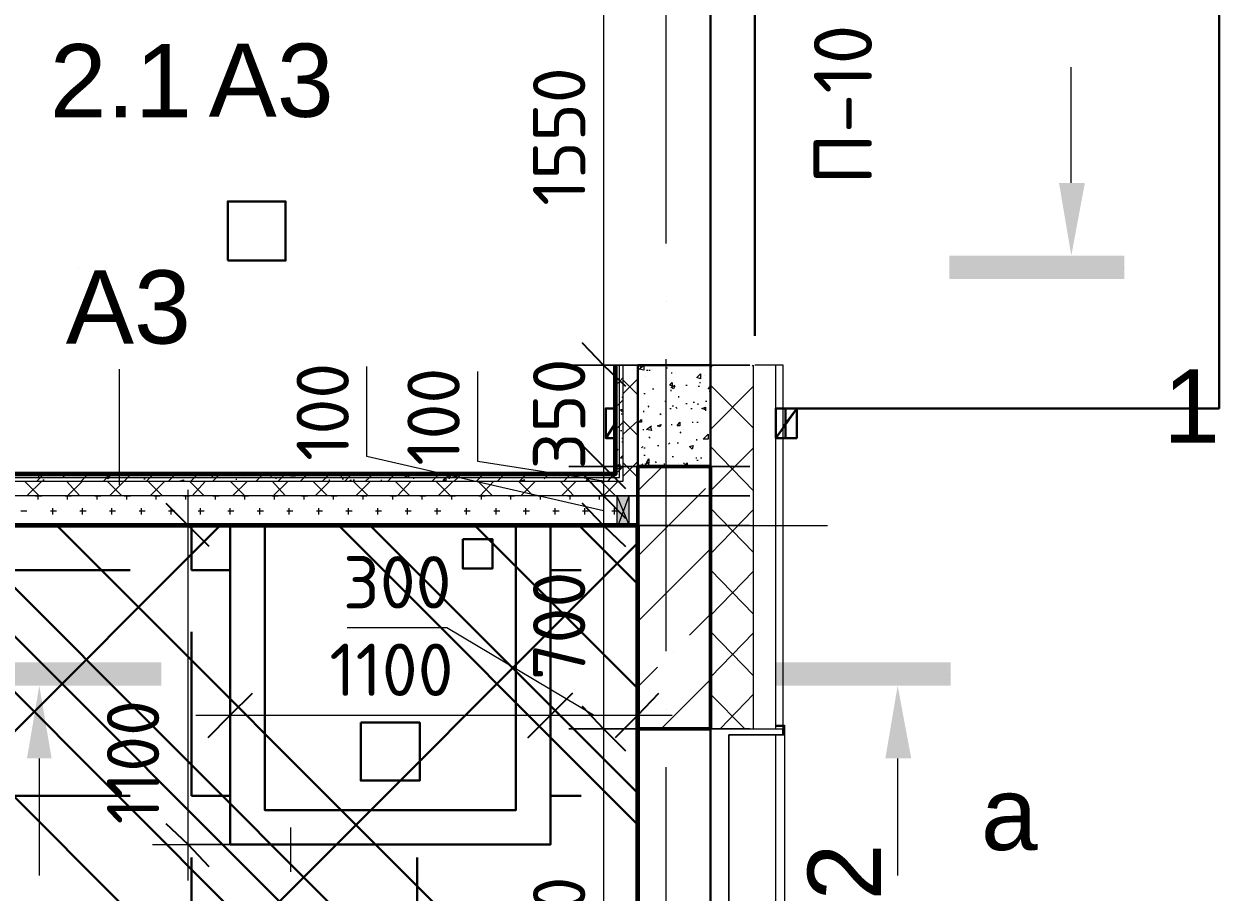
# Model space of a CAD drawing. Header units: millimetres. Extents: x -84737 to 172119, y -43083 to 59399.
# Drawn here: x 53698 to 57806, y 51617 to 54600 of the extents above; entities that cross this region are included whole.
import ezdxf

# ---------------------------------------------------------------- set-up
doc = ezdxf.new("R2010")
doc.units = ezdxf.units.MM
for name, color, linetype, lineweight in [('10) Плитка КР-3 300х300', 40, 'Continuous', 30), ('14) Плитка стены СТ-5.1', 3, 'Continuous', 60), ('19) Краска ПТ-5 потолок', 161, 'Continuous', 30), ('22) Шпакл. баз. фин. Потолок', 102, 'Continuous', 30)]:
    doc.layers.add(name, color=color, linetype=linetype, lineweight=lineweight)
for name, color, linetype in [('PDF _Марки', 7, 'Continuous'), ('PDF _Несущие колонны', 7, 'Continuous'), ('PDF _Обобщенные модели', 7, 'Continuous'), ('PDF _Обозначения', 7, 'Continuous'), ('PDF _Окна', 7, 'Continuous'), ('PDF _Оси', 7, 'Continuous'), ('PDF _Перекрытия', 7, 'Continuous'), ('PDF _Размеры-100', 7, 'Continuous'), ('PDF _Стены', 7, 'Continuous'), ('PDF _Текст', 7, 'Continuous'), ('PDF _Элементы узлов', 7, 'Continuous')]:
    doc.layers.add(name, color=color, linetype=linetype)
doc.styles.add('PDF GOSTCommon', font='arial.ttf')
doc.styles.add('PDF ISOCPEUR', font='isocpeur.ttf')

msp = doc.modelspace()

# ---------------------------------------------------------------- hatches: boundary and pattern name
at = {"layer": '10) Плитка КР-3 300х300'}
h = msp.add_hatch(dxfattribs=at)
h.set_pattern_fill('ANGLE', color=256, scale=111)
h.set_pattern_definition([(0, (0, 0), (0, 775.335), [563.88, -211.455]), (90, (0, 0), (-775.335, 5e-14), [563.88, -211.455])])
h.paths.add_polyline_path([(47206.2, 50679.7), (44755.2, 50679.7), (44755.2, 45879.3), (46926.8, 45879.3), (46926.8, 46057.1), (47206.2, 46057.1)])
h.paths.add_polyline_path([(47206.2, 52876.7), (45305.5, 52876.7), (45305.5, 50798.3), (47206.2, 50798.3)])
h.paths.add_polyline_path([(50948.3, 52876.7), (47206.2, 52876.7), (47206.2, 51479.8), (50948.3, 51479.8)])
h.paths.add_polyline_path([(47544.8, 52978.3), (45305.5, 52978.3), (45305.5, 52876.7), (47544.8, 52876.7)])
h.paths.add_polyline_path([(52345.3, 55179.6), (50948.3, 55179.6), (50948.3, 45879.3), (52345.3, 45879.3)])
h.paths.add_polyline_path([(55905.4, 56678.2), (53695.7, 56678.2), (53695.7, 56504.6), (52197.1, 56504.6), (52197.1, 56678.2), (50948.3, 56678.2), (50948.3, 55179.6), (55808, 55179.6), (55808, 55327.8), (55905.4, 55327.8)])
h.paths.add_polyline_path([(55808, 52876.7), (55507.5, 52876.7), (55507.5, 51780.4), (54406.8, 51780.4), (54406.8, 52876.7), (54262.9, 52876.7), (53145.3, 52876.7), (53145.3, 51678.8), (52446.9, 51678.8), (52446.9, 50679.7), (52548.5, 50679.7), (52548.5, 49879.7), (55808, 49879.7)])
at = {"layer": '19) Краска ПТ-5 потолок'}
h = msp.add_hatch(dxfattribs=at)
h.set_pattern_fill('ANSI34', color=256, scale=80, angle=90)
h.paths.add_polyline_path([(52548.5, 49879.7), (55808, 49879.7), (55808, 52876.7), (53145.3, 52876.7), (53145.3, 51678.8), (52446.9, 51678.8), (52446.9, 50679.7), (52548.5, 50679.7)])
at = {"layer": '22) Шпакл. баз. фин. Потолок'}
h = msp.add_hatch(dxfattribs=at)
h.set_pattern_fill('ANSI37', color=256, scale=333)
h.paths.add_polyline_path([(52548.5, 49879.7), (55808, 49879.7), (55808, 52876.7), (53145.3, 52876.7), (53145.3, 51678.8), (52446.9, 51678.8), (52446.9, 50679.7), (52548.5, 50679.7)])

# ---------------------------------------------------------------- linework, layer by layer
at = {"layer": '10) Плитка КР-3 300х300'}
msp.add_lwpolyline([(52548.5, 49879.7), (52548.5, 50679.7), (52446.9, 50679.7), (52446.9, 51678.8), (53145.3, 51678.8), (53145.3, 52876.7), (54262.9, 52876.7), (54406.8, 52876.7), (54406.8, 51780.4), (55507.5, 51780.4), (55507.5, 52876.7), (55808, 52876.7), (55808, 49879.7)], close=True, dxfattribs=at)
at = {"layer": '14) Плитка стены СТ-5.1'}
msp.add_lwpolyline([(52523.1, 53482.1), (52523.1, 53384.7), (53221.5, 53384.7), (53221.5, 53054.5), (55731.8, 53054.5), (55731.8, 53427.1)], dxfattribs=at)
msp.add_lwpolyline([(52548.5, 49879.7), (55808, 49879.7), (55808, 52876.7), (53145.3, 52876.7), (53145.3, 51678.8), (52446.9, 51678.8), (52446.9, 50679.7), (52548.5, 50679.7)], close=True, dxfattribs=at)
at = {"layer": 'PDF _Марки', "lineweight": 9}
for points in [[(54025.8, 53016.4), (54025.8, 53414.4)], [(54614.3, 51839.6), (54614.3, 51687.2)]]:
    msp.add_lwpolyline(points, dxfattribs=at)
at = {"layer": 'PDF _Несущие колонны', "lineweight": 9}
for points in [[(55808, 52995.3), (55892.7, 53079.9)], [(55808, 52770.9), (56040.8, 53003.7)], [(55808, 52546.6), (56057.8, 52796.3)], [(55985.8, 52500), (56057.8, 52572)], [(55930.8, 52445), (55930.8, 52445)], [(55808, 52322.2), (55875.7, 52389.9)], [(55888.4, 52178.3), (56057.8, 52347.6)]]:
    msp.add_lwpolyline(points, dxfattribs=at)
at = {"layer": 'PDF _Несущие колонны', "lineweight": 50}
msp.add_lwpolyline([(56057.8, 52178.3), (56057.8, 53079.9), (55808, 53079.9), (55808, 52178.3)], close=True, dxfattribs=at)
at = {"layer": 'PDF _Обобщенные модели', "lineweight": 30}
for points in [[(55698, 53278.9), (55731.8, 53278.9)], [(56354.1, 53177.3), (56282.1, 53177.3), (56282.1, 53278.9), (56354.1, 53278.9)], [(56316, 53177.3), (56316, 53278.9)], [(56354.1, 53177.3), (56307.5, 53177.3)]]:
    msp.add_lwpolyline(points, close=True, dxfattribs=at)
for points in [[(55698, 53177.3), (55731.8, 53177.3), (55698, 53177.3), (55698, 53278.9), (55698, 53177.3), (55731.8, 53228.1)], [(56282.1, 53177.3), (56354.1, 53278.9), (56307.5, 53278.9), (56354.1, 53278.9), (56354.1, 53177.3), (56354.1, 53278.9), (56307.5, 53215.4)]]:
    msp.add_lwpolyline(points, dxfattribs=at)
at = {"layer": 'PDF _Обозначения', "lineweight": 9}
for points in [[(57298.1, 54053.6), (57298.1, 54451.5)], [(53886.1, 53761.5), (53886.1, 53761.5)], [(57475.9, 53761.5), (57475.9, 53761.5)], [(56879, 52364.5), (56879, 52364.5)], [(53750.7, 52076.7), (53750.7, 51674.5)], [(56701.2, 52076.7), (56701.2, 51674.5)]]:
    msp.add_lwpolyline(points, dxfattribs=at)
at = {"layer": 'PDF _Обозначения', "transparency": 33554559}
for points in [[(57298.1, 53803.8), (57255.8, 54053.6), (57344.7, 54053.6)], [(56879, 53723.4), (57480.1, 53723.4), (56879, 53803.8)], [(57480.1, 53723.4), (56879, 53803.8), (57480.1, 53803.8)], [(54169.8, 52406.9), (53572.9, 52406.9), (54169.8, 52326.4)], [(53572.9, 52406.9), (54169.8, 52326.4), (53572.9, 52326.4)], [(56282.1, 52406.9), (56883.2, 52406.9), (56282.1, 52326.4)], [(56883.2, 52406.9), (56282.1, 52326.4), (56883.2, 52326.4)], [(53750.7, 52326.4), (53793, 52076.7), (53708.4, 52076.7)], [(56701.2, 52326.4), (56658.9, 52076.7), (56747.8, 52076.7)]]:
    msp.add_solid(points, dxfattribs=at)
at = {"layer": 'PDF _Окна', "lineweight": 18}
for points in [[(56311.8, 52157.1), (56311.8, 52186.7), (56282.1, 52186.7), (56282.1, 52191), (56311.8, 52191), (56311.8, 52157.1), (56121.3, 52157.1), (56121.3, 50997.2), (56311.8, 50997.2), (56311.8, 50967.6), (56282.1, 50967.6), (56311.8, 50967.6), (56311.8, 50997.2)], [(56282.1, 50997.2), (56121.3, 50997.2), (56121.3, 52157.1), (56282.1, 52157.1)]]:
    msp.add_lwpolyline(points, dxfattribs=at)
msp.add_lwpolyline([(56282.1, 52157.1), (56311.8, 52157.1), (56311.8, 50997.2), (56282.1, 50997.2)], close=True, dxfattribs=at)
at = {"layer": 'PDF _Окна', "transparency": 33554559}
for points in [[(55778.4, 52978.3), (55736.1, 52978.3), (55778.4, 52876.7)], [(55736.1, 52978.3), (55778.4, 52876.7), (55736.1, 52876.7)]]:
    msp.add_solid(points, dxfattribs=at)
at = {"layer": 'PDF _Оси', "lineweight": 9}
for points in [[(55905.4, 53846.1), (55905.4, 54845.2)], [(55905.4, 53647.2), (55905.4, 53647.2)], [(55905.4, 52445), (55905.4, 53448.2)], [(53708.4, 52876.7), (53708.4, 52876.7)], [(53907.3, 52876.7), (54906.3, 52876.7)], [(55105.3, 52876.7), (55105.3, 52876.7)], [(55308.5, 52876.7), (56459.9, 52876.7)], [(55905.4, 52246), (55905.4, 52246)], [(55905.4, 51048), (55905.4, 52047)]]:
    msp.add_lwpolyline(points, dxfattribs=at)
at = {"layer": 'PDF _Перекрытия', "lineweight": 30}
for points in [[(56354.1, 53278.9), (57806.1, 53278.9), (57806.1, 56826.3), (56307.5, 56826.3)], [(56057.8, 54976.4), (56057.8, 53427.1)]]:
    msp.add_lwpolyline(points, dxfattribs=at)
for points in [[(54398.4, 53786.9), (54597.3, 53786.9), (54597.3, 53990.1), (54398.4, 53990.1)], [(55206.9, 52830.2), (55308.5, 52830.2), (55308.5, 52728.6), (55206.9, 52728.6)], [(54855.5, 52199.4), (55058.7, 52199.4), (55058.7, 52000.5), (54855.5, 52000.5)]]:
    msp.add_lwpolyline(points, close=True, dxfattribs=at)
at = {"layer": 'PDF _Размеры-100', "lineweight": 9}
for points in [[(55689.5, 56796.7), (55689.5, 55327.8), (55689.5, 55179.6), (55689.5, 55078), (55689.5, 54976.4), (55689.5, 53427.1), (55689.5, 53079.9), (55689.5, 52978.3), (55689.5, 52876.7), (55689.5, 52178.3), (55689.5, 50980.3), (55689.5, 49879.7), (55689.5, 49778.1), (55689.5, 49176.9)], [(55689.5, 52927.5), (54876.7, 53113.8), (54876.7, 53422.8)], [(55689.5, 53029.1), (55257.7, 53096.9), (55257.7, 53405.9)], [(54262.9, 51657.6), (54262.9, 52999.5)], [(54381.4, 52876.7), (53759.2, 52876.7), (54262.9, 52876.7)], [(54288.3, 52224.8), (55507.5, 52224.8), (55507.5, 52724.4), (55507.5, 52106.3), (55507.5, 52724.4), (55507.5, 52224.8), (55926.5, 52224.8)], [(54406.8, 52106.3), (54406.8, 52724.4), (54406.8, 52224.8)], [(55655.6, 52224.8), (55151.9, 52525.4), (54809, 52525.4)], [(55808, 52343.4), (55808, 51725.3), (55808, 52224.8)], [(54140.1, 51780.4), (54762.4, 51780.4), (54262.9, 51780.4)]]:
    msp.add_lwpolyline(points, dxfattribs=at)
at = {"layer": 'PDF _Размеры-100', "lineweight": 25}
for points in [[(55765.7, 53355.1), (55689.5, 53427.1), (55617.5, 53503.3), (55689.5, 53427.1)], [(55765.7, 53003.7), (55689.5, 53079.9), (55617.5, 53151.9), (55689.5, 53079.9)], [(55765.7, 52902.1), (55689.5, 52978.3), (55617.5, 53054.5), (55689.5, 52978.3)], [(55765.7, 52804.8), (55689.5, 52876.7), (55617.5, 52952.9), (55689.5, 52876.7)], [(55583.7, 52301), (55507.5, 52224.8), (55431.3, 52148.6), (55507.5, 52224.8)], [(55765.7, 52102.1), (55689.5, 52178.3), (55617.5, 52254.5), (55689.5, 52178.3)]]:
    msp.add_lwpolyline(points, close=True, dxfattribs=at)
at = {"layer": 'PDF _Размеры-100', "lineweight": 9}
for points in [[(55689.5, 53427.1), (56193.2, 53427.1), (55571, 53427.1), (56193.2, 53427.1)], [(55689.5, 53079.9), (56193.2, 53079.9), (55571, 53079.9), (56193.2, 53079.9)], [(55689.5, 52978.3), (56193.2, 52978.3), (55571, 52978.3), (56193.2, 52978.3)], [(55689.5, 52876.7), (56193.2, 52876.7), (55571, 52876.7), (56193.2, 52876.7)], [(55689.5, 52178.3), (56193.2, 52178.3), (55571, 52178.3), (56193.2, 52178.3)]]:
    msp.add_lwpolyline(points, close=True, dxfattribs=at)
at = {"layer": 'PDF _Размеры-100', "lineweight": 25}
for points in [[(54334.9, 52804.8), (54262.9, 52876.7), (54186.7, 52952.9)], [(54330.6, 52148.6), (54406.8, 52224.8), (54483, 52301)], [(55731.8, 52148.6), (55808, 52224.8), (55880, 52301)], [(54334.9, 51704.2), (54262.9, 51780.4), (54186.7, 51852.3)]]:
    msp.add_lwpolyline(points, dxfattribs=at)
at = {"layer": 'PDF _Стены', "lineweight": 30}
for points in [[(56210.2, 54879), (56210.2, 53528.7)], [(55507.5, 52876.7), (55507.5, 51780.4), (54406.8, 51780.4), (54406.8, 52876.7)], [(54525.4, 52876.7), (54525.4, 51898.9), (55388.9, 51898.9), (55388.9, 52876.7)], [(55808, 47978.9), (55808, 52178.3)], [(56057.8, 47978.9), (56057.8, 52178.3)], [(56307.5, 52178.3), (56307.5, 52157.1)]]:
    msp.add_lwpolyline(points, dxfattribs=at)
at = {"layer": 'PDF _Стены', "lineweight": 18}
for points in [[(55736.1, 52978.3), (53145.3, 52978.3), (53145.3, 53308.5), (52446.9, 53308.5), (52446.9, 53482.1), (52523.1, 53482.1), (52523.1, 53384.7), (53221.5, 53384.7), (53221.5, 53054.5), (55731.8, 53054.5), (55731.8, 53427.1), (55808, 53427.1)], [(52497.7, 53482.1), (52497.7, 53359.3), (53196.1, 53359.3), (53196.1, 53029.1), (55757.2, 53029.1), (55757.2, 53427.1)], [(52510.4, 53482.1), (52510.4, 53372), (53208.8, 53372), (53208.8, 53041.8), (55744.5, 53041.8), (55744.5, 53427.1)], [(56142.4, 53427.1), (56057.8, 53427.1)], [(56205.9, 52178.3), (56205.9, 53427.1)], [(56307.5, 52191), (56307.5, 53427.1), (56210.2, 53427.1)], [(56282.1, 52191), (56282.1, 53427.1)], [(55778.4, 52876.7), (55808, 52876.7), (55808, 53079.9)], [(56057.8, 53079.9), (56057.8, 52178.3), (56307.5, 52178.3), (56307.5, 52186.7)], [(55808, 52978.3), (55778.4, 52978.3)], [(52446.9, 51628), (52446.9, 51678.8), (53145.3, 51678.8), (53145.3, 52876.7), (55736.1, 52876.7)], [(56282.1, 52178.3), (56282.1, 52186.7)]]:
    msp.add_lwpolyline(points, dxfattribs=at)
at = {"layer": 'PDF _Стены', "lineweight": 30}
msp.add_lwpolyline([(56057.8, 53079.9), (56057.8, 53427.1), (55808, 53427.1), (55808, 53079.9)], close=True, dxfattribs=at)
at = {"layer": 'PDF _Стены', "lineweight": 9}
for points in [[(55829.2, 53410.1), (55812.2, 53414.4), (55829.2, 53427.1)], [(55926.5, 53367.8), (55926.5, 53355.1), (55918.1, 53359.3)], [(56023.9, 53380.5), (56011.2, 53384.7), (56023.9, 53397.4)], [(55820.7, 53240.8), (55820.7, 53232.3), (55812.2, 53232.3)], [(55888.4, 53223.9), (55884.2, 53215.4), (55875.7, 53219.6)], [(55951.9, 53232.3), (55951.9, 53219.6), (55943.5, 53219.6)], [(56049.3, 53173.1), (56032.4, 53173.1), (56049.3, 53190)], [(55998.5, 53151.9), (55994.3, 53139.2), (55985.8, 53147.7)], [(55846.1, 53092.6), (55841.9, 53079.9), (55833.4, 53088.4)], [(55846.1, 53105.3), (55846.1, 53092.6), (55837.6, 53092.6)], [(55977.3, 53092.6), (55977.3, 53079.9), (55968.9, 53084.2)]]:
    msp.add_lwpolyline(points, close=True, dxfattribs=at)
for points in [[(55824.9, 53427.1), (55820.7, 53418.6), (55812.2, 53427.1), (55816.5, 53427.1)], [(55837.6, 53410.1), (55841.9, 53410.1)], [(55846.1, 53410.1), (55850.3, 53410.1)], [(55905.4, 53418.6), (55909.6, 53418.6)], [(55956.2, 53427.1), (55956.2, 53427.1)], [(56019.7, 53414.4), (56019.7, 53414.4)], [(56057.8, 53418.6), (56066.2, 53427.1)], [(56205.9, 53422.8), (56201.7, 53427.1)], [(55731.8, 53359.3), (55744.5, 53372), (55757.2, 53384.7)], [(55757.2, 53329.7), (55808, 53380.5)], [(55808, 53325.5), (55757.2, 53376.3), (55757.2, 53380.5)], [(55833.4, 53389), (55833.4, 53389)], [(55841.9, 53401.7), (55841.9, 53401.7)], [(55922.3, 53401.7), (55926.5, 53401.7)], [(55939.2, 53397.4), (55939.2, 53397.4)], [(56019.7, 53367.8), (56023.9, 53367.8)], [(56036.6, 53393.2), (56036.6, 53393.2)], [(55731.8, 53363.6), (55731.8, 53363.6)], [(55829.2, 53329.7), (55833.4, 53329.7)], [(55858.8, 53346.6), (55863, 53346.6)], [(55935, 53355.1), (55930.8, 53346.6), (55922.3, 53350.9), (55935, 53359.3)], [(55922.3, 53338.2), (55922.3, 53342.4)], [(55973.1, 53359.3), (55977.3, 53359.3)], [(56015.4, 53355.1), (56019.7, 53355.1)], [(56057.8, 53346.6), (56049.3, 53346.6), (56057.8, 53355.1), (56057.8, 53350.9)], [(56053.5, 53338.2), (56057.8, 53338.2)], [(56205.9, 53211.2), (56057.8, 53359.3)], [(56057.8, 53206.9), (56205.9, 53355.1)], [(55731.8, 53283.1), (55744.5, 53295.8), (55757.2, 53308.5)], [(55736.1, 53291.6), (55740.3, 53291.6)], [(55753, 53317), (55757.2, 53321.2)], [(55808, 53308.5), (55808, 53308.5)], [(55841.9, 53300.1), (55841.9, 53300.1)], [(55841.9, 53287.4), (55846.1, 53283.1)], [(55901.1, 53304.3), (55905.4, 53304.3)], [(55926.5, 53287.4), (55930.8, 53287.4)], [(55947.7, 53321.2), (55947.7, 53317)], [(55973.1, 53295.8), (55977.3, 53295.8)], [(55998.5, 53300.1), (56002.7, 53300.1)], [(56015.4, 53291.6), (56015.4, 53295.8)], [(56040.8, 53304.3), (56045.1, 53304.3)], [(55736.1, 53249.3), (55731.8, 53249.3), (55736.1, 53253.5), (55736.1, 53240.8), (55731.8, 53240.8)], [(55757.2, 53274.7), (55748.8, 53274.7), (55757.2, 53266.2)], [(55753, 53257.7), (55753, 53262)], [(55812.2, 53274.7), (55812.2, 53274.7)], [(55829.2, 53266.2), (55829.2, 53270.4)], [(55884.2, 53262), (55888.4, 53257.7)], [(55918.1, 53278.9), (55922.3, 53278.9)], [(55939.2, 53283.1), (55943.5, 53278.9)], [(55990, 53278.9), (55994.3, 53278.9)], [(56036.6, 53278.9), (56040.8, 53274.7), (56028.1, 53278.9), (56040.8, 53283.1), (56040.8, 53270.4)], [(55731.8, 53206.9), (55744.5, 53219.6), (55757.2, 53232.3)], [(55736.1, 53228.1), (55736.1, 53228.1)], [(55748.8, 53202.7), (55753, 53202.7)], [(55757.2, 53190), (55808, 53236.6)], [(55808, 53185.8), (55757.2, 53236.6)], [(55824.9, 53206.9), (55829.2, 53206.9)], [(55850.3, 53219.6), (55854.6, 53202.7), (55837.6, 53206.9), (55854.6, 53219.6)], [(55867.3, 53211.2), (55867.3, 53211.2)], [(55880, 53215.4), (55880, 53215.4)], [(55918.1, 53219.6), (55918.1, 53219.6)], [(55922.3, 53223.9), (55926.5, 53223.9)], [(55964.6, 53206.9), (55964.6, 53206.9)], [(55994.3, 53232.3), (55998.5, 53232.3)], [(56011.2, 53232.3), (56015.4, 53232.3)], [(55753, 53177.3), (55757.2, 53177.3)], [(55753, 53164.6), (55757.2, 53164.6)], [(55846.1, 53181.5), (55850.3, 53177.3)], [(55951.9, 53198.5), (55956.2, 53194.2)], [(56011.2, 53168.8), (56011.2, 53173.1)], [(55731.8, 53130.7), (55740.3, 53139.2)], [(55748.8, 53143.4), (55748.8, 53143.4)], [(55753, 53151.9), (55753, 53151.9)], [(55820.7, 53143.4), (55824.9, 53147.7)], [(55829.2, 53143.4), (55833.4, 53143.4)], [(55875.7, 53151.9), (55880, 53151.9)], [(55913.8, 53156.1), (55918.1, 53160.4)], [(55943.5, 53160.4), (55947.7, 53160.4)], [(56205.9, 52995.3), (56057.8, 53147.7)], [(56057.8, 52995.3), (56205.9, 53143.4)], [(55731.8, 53075.7), (55744.5, 53088.4), (55748.8, 53071.5), (55744.5, 53071.5), (55731.8, 53071.5)], [(55731.8, 53054.5), (55744.5, 53067.2), (55757.2, 53079.9)], [(55744.5, 53084.2), (55748.8, 53084.2)], [(55757.2, 53118), (55748.8, 53109.6), (55757.2, 53109.6)], [(55757.2, 53046.1), (55808, 53096.9)], [(55808, 53041.8), (55757.2, 53092.6)], [(55820.7, 53084.2), (55824.9, 53088.4)], [(55829.2, 53118), (55833.4, 53118)], [(55829.2, 53079.9), (55833.4, 53079.9)], [(55867.3, 53096.9), (55871.5, 53092.6)], [(55896.9, 53088.4), (55901.1, 53088.4)], [(55913.8, 53096.9), (55913.8, 53096.9)], [(55926.5, 53113.8), (55930.8, 53113.8)], [(55947.7, 53088.4), (55947.7, 53088.4)], [(55964.6, 53092.6), (55968.9, 53088.4)], [(56007, 53109.6), (56011.2, 53109.6)], [(56011.2, 53101.1), (56015.4, 53101.1)], [(56023.9, 53109.6), (56028.1, 53109.6)], [(56053.5, 53105.3), (56053.5, 53105.3)], [(53729.5, 53054.5), (53733.8, 53050.3), (53733.8, 53054.5)], [(53742.2, 53029.1), (53754.9, 53041.8), (53767.6, 53054.5)], [(53746.5, 53046.1), (53750.7, 53046.1)], [(53793, 53050.3), (53797.3, 53050.3)], [(53835.3, 53041.8), (53831.1, 53041.8), (53843.8, 53054.5)], [(53831.1, 53041.8), (53831.1, 53041.8)], [(53894.6, 53029.1), (53907.3, 53041.8), (53920, 53054.5)], [(53970.8, 53029.1), (53983.5, 53041.8), (53979.3, 53041.8), (53992, 53046.1), (53992, 53041.8), (53987.7, 53037.6), (53983.5, 53041.8)], [(53992, 53054.5), (53996.2, 53054.5)], [(53992, 52978.3), (54042.8, 53029.1), (54055.5, 53041.8), (54068.2, 53054.5)], [(54119, 53029.1), (54131.7, 53041.8), (54144.4, 53054.5)], [(54174, 53041.8), (54174, 53041.8)], [(54195.2, 53029.1), (54207.9, 53041.8), (54220.6, 53054.5)], [(54203.6, 53050.3), (54203.6, 53050.3)], [(54271.4, 53029.1), (54284.1, 53041.8), (54296.8, 53054.5)], [(54343.3, 53041.8), (54347.6, 53046.1)], [(54347.6, 53029.1), (54360.3, 53041.8), (54373, 53054.5)], [(54356, 53054.5), (54360.3, 53050.3)], [(54389.9, 53050.3), (54394.1, 53050.3)], [(54440.7, 53050.3), (54444.9, 53054.5)], [(54449.2, 53050.3), (54453.4, 53046.1)], [(54495.7, 53029.1), (54508.4, 53041.8), (54521.1, 53054.5)], [(54546.5, 53046.1), (54546.5, 53041.8)], [(54563.5, 53037.6), (54567.7, 53041.8)], [(54571.9, 53029.1), (54584.6, 53041.8), (54593.1, 53050.3)], [(54631.2, 53054.5), (54631.2, 53046.1), (54614.3, 53046.1), (54622.7, 53054.5)], [(54639.7, 53041.8), (54639.7, 53041.8)], [(54639.7, 53041.8), (54643.9, 53041.8)], [(54648.1, 53029.1), (54660.8, 53041.8), (54673.5, 53054.5)], [(54656.6, 53050.3), (54656.6, 53054.5)], [(54724.3, 53029.1), (54737, 53041.8), (54749.7, 53054.5)], [(54787.8, 53046.1), (54787.8, 53041.8)], [(54800.5, 53029.1), (54813.2, 53041.8), (54825.9, 53054.5)], [(54859.8, 53046.1), (54859.8, 53046.1)], [(54872.5, 53029.1), (54885.2, 53041.8), (54897.9, 53054.5)], [(54885.2, 53054.5), (54893.6, 53054.5), (54893.6, 53050.3)], [(54902.1, 53054.5), (54906.3, 53050.3), (54906.3, 53054.5)], [(54948.7, 53029.1), (54961.4, 53041.8), (54974.1, 53054.5)], [(55016.4, 53050.3), (55020.6, 53041.8), (55007.9, 53041.8), (55016.4, 53054.5)], [(55016.4, 53041.8), (55020.6, 53046.1)], [(55037.6, 53037.6), (55037.6, 53041.8), (55041.8, 53041.8)], [(55037.6, 53041.8), (55037.6, 53041.8)], [(55101.1, 53029.1), (55113.8, 53041.8), (55126.5, 53054.5)], [(55139.2, 53029.1), (55147.6, 53041.8), (55147.6, 53029.1), (55139.2, 53033.4)], [(55147.6, 53041.8), (55147.6, 53041.8)], [(55147.6, 53041.8), (55147.6, 53041.8)], [(55164.6, 53050.3), (55151.9, 53041.8), (55156.1, 53041.8), (55160.3, 53037.6), (55160.3, 53041.8), (55164.6, 53046.1)], [(55177.3, 53029.1), (55190, 53041.8), (55202.7, 53054.5)], [(55253.5, 53029.1), (55266.2, 53041.8), (55278.9, 53054.5)], [(55325.4, 53029.1), (55338.1, 53041.8), (55350.8, 53054.5)], [(55372, 53050.3), (55376.2, 53050.3)], [(55401.6, 53029.1), (55414.3, 53041.8), (55427, 53054.5)], [(55473.6, 53046.1), (55473.6, 53046.1)], [(55486.3, 53037.6), (55490.5, 53041.8), (55503.2, 53054.5)], [(55520.2, 53050.3), (55524.4, 53046.1)], [(55554, 53029.1), (55566.7, 53041.8), (55579.4, 53054.5)], [(55647.2, 53050.3), (55651.4, 53050.3)], [(55706.4, 53029.1), (55714.9, 53041.8), (55727.6, 53054.5)], [(53750.7, 52978.3), (53699.9, 53029.1)], [(53708.4, 52978.3), (53759.2, 53029.1)], [(53763.4, 53033.4), (53767.6, 53033.4)], [(53767.6, 53029.1), (53767.6, 53029.1)], [(53767.6, 53029.1), (53767.6, 53029.1)], [(53890.4, 52978.3), (53843.8, 53029.1)], [(53848, 52965.6), (53848, 52978.3), (53898.8, 53029.1)], [(54034.3, 52978.3), (53983.5, 53029.1)], [(54110.5, 53037.6), (54114.7, 53037.6)], [(54174, 52978.3), (54123.2, 53029.1)], [(54131.7, 52978.3), (54182.5, 53029.1)], [(54237.5, 53029.1), (54233.3, 53029.1), (54246, 53033.4), (54246, 53029.1)], [(54237.5, 53029.1), (54237.5, 53029.1)], [(54317.9, 52978.3), (54267.1, 53029.1)], [(54275.6, 52978.3), (54322.2, 53029.1)], [(54457.6, 52965.6), (54457.6, 52978.3), (54406.8, 53029.1)], [(54415.3, 52978.3), (54466.1, 53029.1)], [(54428, 53033.4), (54428, 53037.6)], [(54474.6, 53029.1), (54474.6, 53029.1)], [(54597.3, 52978.3), (54550.8, 53029.1)], [(54555, 52978.3), (54605.8, 53029.1)], [(54741.3, 52978.3), (54690.5, 53029.1)], [(54698.9, 52978.3), (54749.7, 53029.1)], [(54737, 53037.6), (54737, 53037.6)], [(54745.5, 53033.4), (54749.7, 53033.4)], [(54792.1, 53037.6), (54796.3, 53037.6)], [(54817.4, 53029.1), (54821.7, 53033.4), (54821.7, 53029.1)], [(54830.1, 53033.4), (54834.4, 53033.4)], [(54880.9, 52978.3), (54830.1, 53029.1)], [(54838.6, 52978.3), (54889.4, 53029.1)], [(54923.3, 53029.1), (54927.5, 53029.1), (54927.5, 53033.4)], [(55024.9, 52978.3), (54974.1, 53029.1)], [(54982.5, 52978.3), (55029.1, 53029.1)], [(55164.6, 52978.3), (55113.8, 53029.1)], [(55122.2, 52978.3), (55173, 53029.1)], [(55308.5, 52978.3), (55257.7, 53029.1)], [(55261.9, 53037.6), (55261.9, 53037.6)], [(55266.2, 52978.3), (55312.7, 53029.1)], [(55270.4, 53029.1), (55274.6, 53029.1)], [(55274.6, 53029.1), (55274.6, 53029.1)], [(55380.5, 53033.4), (55380.5, 53033.4)], [(55448.2, 52978.3), (55397.4, 53029.1)], [(55414.3, 53033.4), (55418.6, 53029.1), (55418.6, 53033.4), (55405.9, 53029.1), (55410.1, 53029.1)], [(55405.9, 52978.3), (55456.7, 53029.1)], [(55566.7, 52978.3), (55587.9, 52978.3), (55541.3, 53029.1)], [(55545.6, 52978.3), (55596.4, 53029.1)], [(55630.2, 53029.1), (55634.5, 53037.6)], [(55668.3, 52978.3), (55689.5, 52978.3), (55740.3, 53029.1)], [(55731.8, 52978.3), (55681, 53029.1)], [(53738, 52978.3), (53759.2, 52978.3)], [(53746.5, 52965.6), (53746.5, 52978.3)], [(53839.6, 52978.3), (53860.7, 52978.3)], [(53941.2, 52978.3), (53962.3, 52978.3)], [(53949.6, 52965.6), (53949.6, 52978.3)], [(54042.8, 52978.3), (54063.9, 52978.3)], [(54051.2, 52965.6), (54051.2, 52978.3)], [(54144.4, 52978.3), (54165.5, 52978.3)], [(54152.8, 52965.6), (54152.8, 52978.3)], [(54246, 52978.3), (54267.1, 52978.3)], [(54254.4, 52965.6), (54254.4, 52978.3)], [(54347.6, 52978.3), (54368.7, 52978.3)], [(54356, 52965.6), (54356, 52978.3)], [(54449.2, 52978.3), (54470.3, 52978.3)], [(54550.8, 52978.3), (54571.9, 52978.3)], [(54559.2, 52965.6), (54559.2, 52978.3)], [(54652.4, 52978.3), (54673.5, 52978.3)], [(54660.8, 52965.6), (54660.8, 52978.3)], [(54754, 52978.3), (54775.1, 52978.3)], [(54762.4, 52965.6), (54762.4, 52978.3)], [(54855.5, 52978.3), (54876.7, 52978.3)], [(54864, 52965.6), (54864, 52978.3)], [(54957.1, 52978.3), (54978.3, 52978.3)], [(54965.6, 52965.6), (54965.6, 52978.3)], [(55058.7, 52978.3), (55079.9, 52978.3)], [(55067.2, 52965.6), (55067.2, 52978.3)], [(55160.3, 52978.3), (55181.5, 52978.3)], [(55168.8, 52965.6), (55168.8, 52978.3)], [(55261.9, 52978.3), (55283.1, 52978.3)], [(55270.4, 52965.6), (55270.4, 52978.3)], [(55363.5, 52978.3), (55384.7, 52978.3)], [(55372, 52965.6), (55372, 52978.3)], [(55465.1, 52978.3), (55486.3, 52978.3)], [(55473.6, 52965.6), (55473.6, 52978.3)], [(55575.2, 52965.6), (55575.2, 52978.3)], [(55676.8, 52965.6), (55676.8, 52978.3)], [(55778.4, 52965.6), (55778.4, 52978.3), (55791.1, 52978.3)], [(53687.2, 52927.5), (53708.4, 52927.5)], [(53788.8, 52927.5), (53810, 52927.5)], [(53797.3, 52914.8), (53797.3, 52936)], [(53890.4, 52927.5), (53911.5, 52927.5)], [(53898.8, 52914.8), (53898.8, 52936)], [(53992, 52927.5), (54013.1, 52927.5)], [(54000.4, 52914.8), (54000.4, 52936)], [(54093.6, 52927.5), (54114.7, 52927.5)], [(54102, 52914.8), (54102, 52936)], [(54195.2, 52927.5), (54216.3, 52927.5)], [(54203.6, 52914.8), (54203.6, 52936)], [(54296.8, 52927.5), (54317.9, 52927.5)], [(54305.2, 52914.8), (54305.2, 52936)], [(54398.4, 52927.5), (54419.5, 52927.5)], [(54406.8, 52914.8), (54406.8, 52936)], [(54500, 52927.5), (54521.1, 52927.5)], [(54508.4, 52914.8), (54508.4, 52936)], [(54601.6, 52927.5), (54622.7, 52927.5)], [(54610, 52914.8), (54610, 52936)], [(54703.2, 52927.5), (54724.3, 52927.5)], [(54711.6, 52914.8), (54711.6, 52936)], [(54804.7, 52927.5), (54825.9, 52927.5)], [(54813.2, 52914.8), (54813.2, 52936)], [(54906.3, 52927.5), (54927.5, 52927.5)], [(54914.8, 52914.8), (54914.8, 52936)], [(55007.9, 52927.5), (55029.1, 52927.5)], [(55016.4, 52914.8), (55016.4, 52936)], [(55109.5, 52927.5), (55130.7, 52927.5)], [(55118, 52914.8), (55118, 52936)], [(55211.1, 52927.5), (55232.3, 52927.5)], [(55219.6, 52914.8), (55219.6, 52936)], [(55312.7, 52927.5), (55333.9, 52927.5)], [(55321.2, 52914.8), (55321.2, 52936)], [(55414.3, 52927.5), (55435.5, 52927.5)], [(55422.8, 52914.8), (55422.8, 52936)], [(55515.9, 52927.5), (55537.1, 52927.5)], [(55524.4, 52914.8), (55524.4, 52936)], [(55617.5, 52927.5), (55638.7, 52927.5)], [(55626, 52914.8), (55626, 52936)], [(55719.1, 52927.5), (55736.1, 52927.5)], [(55727.6, 52914.8), (55727.6, 52936)], [(56205.9, 52783.6), (56057.8, 52936)], [(56057.8, 52779.4), (56205.9, 52931.8)], [(53746.5, 52876.7), (53746.5, 52885.2)], [(53848, 52876.7), (53848, 52885.2)], [(53949.6, 52876.7), (53949.6, 52885.2)], [(54051.2, 52876.7), (54051.2, 52885.2)], [(54152.8, 52876.7), (54152.8, 52885.2)], [(54254.4, 52876.7), (54254.4, 52885.2)], [(54356, 52876.7), (54356, 52885.2)], [(54457.6, 52876.7), (54457.6, 52885.2)], [(54559.2, 52876.7), (54559.2, 52885.2)], [(54660.8, 52876.7), (54660.8, 52885.2)], [(54762.4, 52876.7), (54762.4, 52885.2)], [(54864, 52876.7), (54864, 52885.2)], [(54965.6, 52876.7), (54965.6, 52885.2)], [(55067.2, 52876.7), (55067.2, 52885.2)], [(55168.8, 52876.7), (55168.8, 52885.2)], [(55270.4, 52876.7), (55270.4, 52885.2)], [(55372, 52876.7), (55372, 52885.2)], [(55473.6, 52876.7), (55473.6, 52885.2)], [(55575.2, 52876.7), (55575.2, 52885.2)], [(55676.8, 52876.7), (55676.8, 52885.2)], [(55778.4, 52876.7), (55778.4, 52885.2)], [(56205.9, 52572), (56057.8, 52724.4)], [(56057.8, 52567.7), (56205.9, 52720.1)], [(56205.9, 52360.3), (56057.8, 52512.7)], [(56057.8, 52356.1), (56205.9, 52508.5)], [(56176.3, 52178.3), (56057.8, 52296.8)], [(56091.6, 52178.3), (56205.9, 52296.8)]]:
    msp.add_lwpolyline(points, dxfattribs=at)
at = {"layer": 'PDF _Элементы узлов', "lineweight": 18}
msp.add_lwpolyline([(55736.1, 52978.3), (55736.1, 52876.7), (55778.4, 52876.7), (55778.4, 52978.3)], close=True, dxfattribs=at)
at = {"layer": 'PDF _Элементы узлов', "lineweight": 9}
msp.add_lwpolyline([(55778.4, 52978.3), (55736.1, 52978.3), (55736.1, 52876.7), (55778.4, 52876.7)], close=True, dxfattribs=at)
for points in [[(55736.1, 52978.3), (55778.4, 52876.7)], [(55740.3, 52876.7), (55778.4, 52978.3)]]:
    msp.add_lwpolyline(points, dxfattribs=at)
at = {"layer": 'PDF _Элементы узлов', "transparency": 33554559}
for points in [[(55778.4, 52978.3), (55736.1, 52978.3), (55778.4, 52876.7)], [(55736.1, 52978.3), (55778.4, 52876.7), (55736.1, 52876.7)]]:
    msp.add_solid(points, dxfattribs=at)

# ---------------------------------------------------------------- texts
at = {"layer": 'PDF _Текст', "attachment_point": 4, "rotation": 90}
for s, insert, char_height, style in [('П-10', (56513.1, 54047.3), 200, 'PDF ISOCPEUR'), ('1550', (55537.7, 53975.3), 180, 'PDF ISOCPEUR'), ('100', (54724.9, 53099), 180, 'PDF ISOCPEUR'), ('350', (55537.7, 53069.4), 180, 'PDF ISOCPEUR'), ('100', (55105.9, 53082.1), 180, 'PDF ISOCPEUR'), ('700', (55537.7, 52345.5), 180, 'PDF ISOCPEUR'), ('1100', (54073, 51850.2), 180, 'PDF ISOCPEUR'), ('02', (56519.6, 51393), 251.59, 'PDF GOSTCommon'), ('1200', (55537.7, 51211), 180, 'PDF ISOCPEUR')]:
    msp.add_mtext(s, dxfattribs=dict(at, insert=insert, char_height=char_height, style=style))
at = {"layer": 'PDF _Текст', "attachment_point": 4}
for s, insert, char_height, style in [('2.1', (53786.7, 54404.8), 251.59, 'PDF GOSTCommon'), ('А3', (54332.8, 54404.8), 251.59, 'PDF GOSTCommon'), ('А3', (53841.8, 53625.8), 251.59, 'PDF GOSTCommon'), ('1', (57613.7, 53287.2), 251.6, 'PDF GOSTCommon'), ('300', (54794.3, 52681.6), 180, 'PDF ISOCPEUR'), ('1100', (54747.7, 52381), 180, 'PDF ISOCPEUR'), ('а', (56987.2, 51885.9), 251.6, 'PDF GOSTCommon')]:
    msp.add_mtext(s, dxfattribs=dict(at, insert=insert, char_height=char_height, style=style))

doc.saveas('drawing.dxf')
